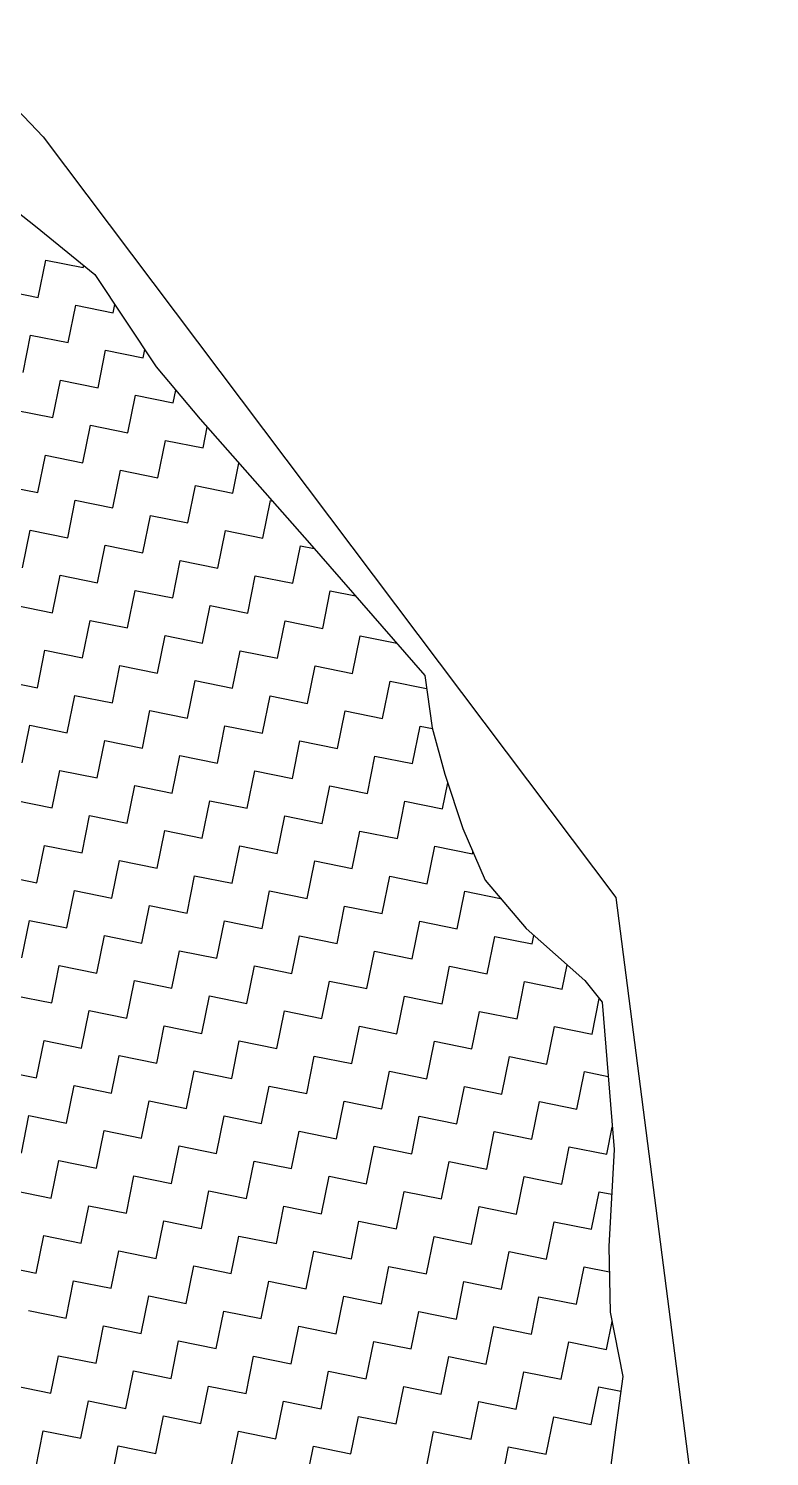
# Model space of a CAD drawing. Header units: metres. Extents: x 278801 to 279668, y 2074665 to 2075564.
# Drawn here: x 279546.2 to 279576.4, y 2075404 to 2075462.4 of the extents above; entities that cross this region are included whole.
import ezdxf

# ---------------------------------------------------------------- set-up
doc = ezdxf.new("R2010")
doc.units = ezdxf.units.M
doc.layers.add('POLY_HATCH', color=12, linetype='Continuous')
doc.layers.add('V_BOUND_LINE', color=7, linetype='Continuous')

msp = doc.modelspace()

# ---------------------------------------------------------------- linework, layer by layer
at = {"layer": 'POLY_HATCH'}
for p, q in [((279543.873, 2075456.313), (279546.44, 2075454.309)), ((279546.44, 2075454.309), (279548.863, 2075452.334)), ((279548.863, 2075452.334), (279551.369, 2075448.56)), ((279551.369, 2075448.56), (279553.164, 2075446.415)), ((279553.164, 2075446.415), (279557.638, 2075441.353)), ((279557.638, 2075441.353), (279562.339, 2075435.947)), ((279562.339, 2075435.947), (279562.649, 2075433.806)), ((279562.649, 2075433.806), (279563.159, 2075431.92)), ((279563.159, 2075431.92), (279563.897, 2075429.692)), ((279563.897, 2075429.692), (279564.807, 2075427.578)), ((279564.807, 2075427.578), (279566.488, 2075425.604)), ((279566.488, 2075425.604), (279568.882, 2075423.486)), ((279568.882, 2075423.486), (279569.595, 2075422.6)), ((279569.595, 2075422.6), (279570.075, 2075416.576)), ((279570.075, 2075416.576), (279569.867, 2075412.609)), ((279569.867, 2075412.609), (279569.919, 2075409.925)), ((279569.919, 2075409.925), (279570.428, 2075407.298)), ((279570.428, 2075407.298), (279570.138, 2075405.129)), ((279570.138, 2075405.129), (279569.848, 2075402.96))]:
    msp.add_line(p, q, dxfattribs=at)
at = {"layer": 'POLY_HATCH', "linetype": 'Continuous'}
for p, q in [((279546.55, 2075451.389), (279546.86, 2075452.921)), ((279546.86, 2075452.921), (279548.393, 2075452.611)), ((279548.393, 2075452.611), (279548.411, 2075452.703)), ((279545.018, 2075451.699), (279546.55, 2075451.389)), ((279547.773, 2075449.546), (279548.083, 2075451.079)), ((279548.083, 2075451.079), (279549.615, 2075450.769)), ((279549.615, 2075450.769), (279549.682, 2075451.101)), ((279545.93, 2075448.324), (279546.24, 2075449.856)), ((279546.24, 2075449.856), (279547.773, 2075449.546)), ((279548.995, 2075447.704), (279549.305, 2075449.236)), ((279549.305, 2075449.236), (279550.838, 2075448.926)), ((279550.838, 2075448.926), (279550.905, 2075449.259)), ((279547.153, 2075446.481), (279547.463, 2075448.014)), ((279547.463, 2075448.014), (279548.995, 2075447.704)), ((279550.218, 2075445.861), (279550.528, 2075447.394)), ((279550.528, 2075447.394), (279552.06, 2075447.084)), ((279552.06, 2075447.084), (279552.166, 2075447.608)), ((279545.62, 2075446.791), (279547.153, 2075446.481)), ((279548.376, 2075444.639), (279548.685, 2075446.171)), ((279548.685, 2075446.171), (279550.218, 2075445.861)), ((279551.441, 2075444.019), (279551.75, 2075445.552)), ((279551.75, 2075445.552), (279553.283, 2075445.242)), ((279553.283, 2075445.242), (279553.454, 2075446.087)), ((279546.533, 2075443.416), (279546.843, 2075444.949)), ((279546.843, 2075444.949), (279548.376, 2075444.639)), ((279554.506, 2075443.399), (279554.752, 2075444.618)), ((279549.598, 2075442.796), (279549.908, 2075444.329)), ((279549.908, 2075444.329), (279551.441, 2075444.019)), ((279545.001, 2075443.726), (279546.533, 2075443.416)), ((279552.663, 2075442.177), (279552.973, 2075443.709)), ((279552.973, 2075443.709), (279554.506, 2075443.399)), ((279547.756, 2075441.574), (279548.066, 2075443.106)), ((279548.066, 2075443.106), (279549.598, 2075442.796)), ((279555.728, 2075441.557), (279556.038, 2075443.089)), ((279556.038, 2075443.089), (279556.117, 2075443.073)), ((279550.821, 2075440.954), (279551.131, 2075442.487)), ((279551.131, 2075442.487), (279552.663, 2075442.177)), ((279545.913, 2075440.351), (279546.223, 2075441.884)), ((279546.223, 2075441.884), (279547.756, 2075441.574)), ((279553.886, 2075440.334), (279554.196, 2075441.867)), ((279554.196, 2075441.867), (279555.728, 2075441.557)), ((279548.978, 2075439.731), (279549.288, 2075441.264)), ((279549.288, 2075441.264), (279550.821, 2075440.954)), ((279556.951, 2075439.714), (279557.261, 2075441.247)), ((279557.261, 2075441.247), (279557.83, 2075441.132)), ((279552.043, 2075439.112), (279552.353, 2075440.644)), ((279552.353, 2075440.644), (279553.886, 2075440.334)), ((279547.136, 2075438.509), (279547.446, 2075440.041)), ((279547.446, 2075440.041), (279548.978, 2075439.731)), ((279555.108, 2075438.492), (279555.418, 2075440.024)), ((279555.418, 2075440.024), (279556.951, 2075439.714)), ((279550.201, 2075437.889), (279550.511, 2075439.422)), ((279550.511, 2075439.422), (279552.043, 2075439.112)), ((279558.173, 2075437.872), (279558.483, 2075439.405)), ((279558.483, 2075439.405), (279559.513, 2075439.196)), ((279545.604, 2075438.819), (279547.136, 2075438.509)), ((279553.266, 2075437.269), (279553.576, 2075438.802)), ((279553.576, 2075438.802), (279555.108, 2075438.492)), ((279548.359, 2075436.666), (279548.669, 2075438.199)), ((279548.669, 2075438.199), (279550.201, 2075437.889)), ((279556.331, 2075436.649), (279556.641, 2075438.182)), ((279556.641, 2075438.182), (279558.173, 2075437.872)), ((279551.424, 2075436.047), (279551.734, 2075437.579)), ((279551.734, 2075437.579), (279553.266, 2075437.269)), ((279559.396, 2075436.03), (279559.706, 2075437.562)), ((279559.706, 2075437.562), (279561.196, 2075437.261)), ((279546.516, 2075435.444), (279546.826, 2075436.976)), ((279546.826, 2075436.976), (279548.359, 2075436.666)), ((279554.489, 2075435.427), (279554.799, 2075436.959)), ((279554.799, 2075436.959), (279556.331, 2075436.649)), ((279549.581, 2075434.824), (279549.891, 2075436.356)), ((279549.891, 2075436.356), (279551.424, 2075436.047)), ((279557.554, 2075434.807), (279557.864, 2075436.34)), ((279557.864, 2075436.34), (279559.396, 2075436.03)), ((279544.984, 2075435.754), (279546.516, 2075435.444)), ((279552.646, 2075434.204), (279552.956, 2075435.737)), ((279552.956, 2075435.737), (279554.489, 2075435.427)), ((279560.619, 2075434.187), (279560.929, 2075435.72)), ((279560.929, 2075435.72), (279562.415, 2075435.419)), ((279547.739, 2075433.601), (279548.049, 2075435.134)), ((279548.049, 2075435.134), (279549.581, 2075434.824)), ((279555.711, 2075433.584), (279556.021, 2075435.117)), ((279556.021, 2075435.117), (279557.554, 2075434.807)), ((279550.804, 2075432.982), (279551.114, 2075434.514)), ((279551.114, 2075434.514), (279552.646, 2075434.204)), ((279558.776, 2075432.965), (279559.086, 2075434.497)), ((279559.086, 2075434.497), (279560.619, 2075434.187)), ((279545.896, 2075432.379), (279546.206, 2075433.911)), ((279546.206, 2075433.911), (279547.739, 2075433.601)), ((279553.869, 2075432.362), (279554.179, 2075433.894)), ((279554.179, 2075433.894), (279555.711, 2075433.584)), ((279561.841, 2075432.345), (279562.151, 2075433.877)), ((279562.151, 2075433.877), (279562.653, 2075433.776)), ((279548.962, 2075431.759), (279549.271, 2075433.291)), ((279549.271, 2075433.291), (279550.804, 2075432.982)), ((279556.934, 2075431.742), (279557.244, 2075433.275)), ((279557.244, 2075433.275), (279558.776, 2075432.965)), ((279552.027, 2075431.139), (279552.336, 2075432.672)), ((279552.336, 2075432.672), (279553.869, 2075432.362)), ((279559.999, 2075431.122), (279560.309, 2075432.655)), ((279560.309, 2075432.655), (279561.841, 2075432.345)), ((279547.119, 2075430.536), (279547.429, 2075432.069)), ((279547.429, 2075432.069), (279548.962, 2075431.759)), ((279555.092, 2075430.519), (279555.401, 2075432.052)), ((279555.401, 2075432.052), (279556.934, 2075431.742)), ((279563.064, 2075430.502), (279563.278, 2075431.561)), ((279550.184, 2075429.917), (279550.494, 2075431.449)), ((279550.494, 2075431.449), (279552.027, 2075431.139)), ((279558.157, 2075429.9), (279558.466, 2075431.432)), ((279558.466, 2075431.432), (279559.999, 2075431.122)), ((279545.587, 2075430.846), (279547.119, 2075430.536)), ((279553.249, 2075429.297), (279553.559, 2075430.829)), ((279553.559, 2075430.829), (279555.092, 2075430.519)), ((279561.222, 2075429.28), (279561.531, 2075430.812)), ((279561.531, 2075430.812), (279563.064, 2075430.502)), ((279548.342, 2075428.694), (279548.652, 2075430.226)), ((279548.652, 2075430.226), (279550.184, 2075429.917)), ((279556.314, 2075428.677), (279556.624, 2075430.21)), ((279556.624, 2075430.21), (279558.157, 2075429.9)), ((279551.407, 2075428.074), (279551.717, 2075429.607)), ((279551.717, 2075429.607), (279553.249, 2075429.297)), ((279559.379, 2075428.057), (279559.689, 2075429.59)), ((279559.689, 2075429.59), (279561.222, 2075429.28)), ((279546.499, 2075427.471), (279546.809, 2075429.004)), ((279546.809, 2075429.004), (279548.342, 2075428.694)), ((279554.472, 2075427.454), (279554.782, 2075428.987)), ((279554.782, 2075428.987), (279556.314, 2075428.677)), ((279562.444, 2075427.437), (279562.754, 2075428.97)), ((279562.754, 2075428.97), (279564.287, 2075428.66)), ((279564.287, 2075428.66), (279564.304, 2075428.746)), ((279549.564, 2075426.852), (279549.874, 2075428.384)), ((279549.874, 2075428.384), (279551.407, 2075428.074)), ((279557.537, 2075426.835), (279557.847, 2075428.367)), ((279557.847, 2075428.367), (279559.379, 2075428.057)), ((279544.967, 2075427.781), (279546.499, 2075427.471)), ((279552.629, 2075426.232), (279552.939, 2075427.764)), ((279552.939, 2075427.764), (279554.472, 2075427.454)), ((279560.602, 2075426.215), (279560.912, 2075427.747)), ((279560.912, 2075427.747), (279562.444, 2075427.437)), ((279547.722, 2075425.629), (279548.032, 2075427.161)), ((279548.032, 2075427.161), (279549.564, 2075426.852)), ((279555.694, 2075425.612), (279556.004, 2075427.145)), ((279556.004, 2075427.145), (279557.537, 2075426.835)), ((279563.667, 2075425.595), (279563.977, 2075427.128)), ((279563.977, 2075427.128), (279565.443, 2075426.831)), ((279550.787, 2075425.009), (279551.097, 2075426.542)), ((279551.097, 2075426.542), (279552.629, 2075426.232)), ((279558.759, 2075424.992), (279559.069, 2075426.525)), ((279559.069, 2075426.525), (279560.602, 2075426.215)), ((279545.88, 2075424.406), (279546.189, 2075425.939)), ((279546.189, 2075425.939), (279547.722, 2075425.629)), ((279553.852, 2075424.389), (279554.162, 2075425.922)), ((279554.162, 2075425.922), (279555.694, 2075425.612)), ((279561.824, 2075424.372), (279562.134, 2075425.905)), ((279562.134, 2075425.905), (279563.667, 2075425.595)), ((279548.945, 2075423.787), (279549.254, 2075425.319)), ((279549.254, 2075425.319), (279550.787, 2075425.009)), ((279556.917, 2075423.77), (279557.227, 2075425.302)), ((279557.227, 2075425.302), (279558.759, 2075424.992)), ((279564.889, 2075423.753), (279565.199, 2075425.285)), ((279565.199, 2075425.285), (279566.732, 2075424.975)), ((279566.732, 2075424.975), (279566.803, 2075425.326)), ((279552.01, 2075423.167), (279552.319, 2075424.699)), ((279552.319, 2075424.699), (279553.852, 2075424.389)), ((279559.982, 2075423.15), (279560.292, 2075424.682)), ((279560.292, 2075424.682), (279561.824, 2075424.372)), ((279547.102, 2075422.564), (279547.412, 2075424.096)), ((279547.412, 2075424.096), (279548.945, 2075423.787)), ((279555.075, 2075422.547), (279555.385, 2075424.079)), ((279555.385, 2075424.079), (279556.917, 2075423.77)), ((279563.047, 2075422.53), (279563.357, 2075424.063)), ((279563.357, 2075424.063), (279564.889, 2075423.753)), ((279567.954, 2075423.133), (279568.156, 2075424.129)), ((279550.167, 2075421.944), (279550.477, 2075423.477)), ((279550.477, 2075423.477), (279552.01, 2075423.167)), ((279558.14, 2075421.927), (279558.45, 2075423.46)), ((279558.45, 2075423.46), (279559.982, 2075423.15)), ((279566.112, 2075421.91), (279566.422, 2075423.443)), ((279566.422, 2075423.443), (279567.954, 2075423.133)), ((279545.57, 2075422.874), (279547.102, 2075422.564)), ((279553.232, 2075421.324), (279553.542, 2075422.857)), ((279553.542, 2075422.857), (279555.075, 2075422.547)), ((279561.205, 2075421.307), (279561.515, 2075422.84)), ((279561.515, 2075422.84), (279563.047, 2075422.53)), ((279548.325, 2075420.721), (279548.635, 2075422.254)), ((279548.635, 2075422.254), (279550.167, 2075421.944)), ((279556.297, 2075420.705), (279556.607, 2075422.237)), ((279556.607, 2075422.237), (279558.14, 2075421.927)), ((279564.27, 2075420.688), (279564.58, 2075422.22)), ((279564.58, 2075422.22), (279566.112, 2075421.91)), ((279569.177, 2075421.29), (279569.473, 2075422.752)), ((279551.39, 2075420.102), (279551.7, 2075421.634)), ((279551.7, 2075421.634), (279553.232, 2075421.324)), ((279559.362, 2075420.085), (279559.672, 2075421.617)), ((279559.672, 2075421.617), (279561.205, 2075421.307)), ((279567.335, 2075420.068), (279567.645, 2075421.6)), ((279567.645, 2075421.6), (279569.177, 2075421.29)), ((279546.482, 2075419.499), (279546.792, 2075421.031)), ((279546.792, 2075421.031), (279548.325, 2075420.721)), ((279554.455, 2075419.482), (279554.765, 2075421.014)), ((279554.765, 2075421.014), (279556.297, 2075420.705)), ((279562.427, 2075419.465), (279562.737, 2075420.998)), ((279562.737, 2075420.998), (279564.27, 2075420.688)), ((279549.547, 2075418.879), (279549.857, 2075420.412)), ((279549.857, 2075420.412), (279551.39, 2075420.102)), ((279557.52, 2075418.862), (279557.83, 2075420.395)), ((279557.83, 2075420.395), (279559.362, 2075420.085)), ((279565.492, 2075418.845), (279565.802, 2075420.378)), ((279565.802, 2075420.378), (279567.335, 2075420.068)), ((279544.95, 2075419.809), (279546.482, 2075419.499)), ((279552.612, 2075418.259), (279552.922, 2075419.792)), ((279552.922, 2075419.792), (279554.455, 2075419.482)), ((279560.585, 2075418.242), (279560.895, 2075419.775)), ((279560.895, 2075419.775), (279562.427, 2075419.465)), ((279568.557, 2075418.225), (279568.867, 2075419.758)), ((279568.867, 2075419.758), (279569.837, 2075419.562)), ((279547.705, 2075417.656), (279548.015, 2075419.189)), ((279548.015, 2075419.189), (279549.547, 2075418.879)), ((279555.677, 2075417.64), (279555.987, 2075419.172)), ((279555.987, 2075419.172), (279557.52, 2075418.862)), ((279563.65, 2075417.623), (279563.96, 2075419.155)), ((279563.96, 2075419.155), (279565.492, 2075418.845)), ((279550.77, 2075417.037), (279551.08, 2075418.569)), ((279551.08, 2075418.569), (279552.612, 2075418.259)), ((279558.742, 2075417.02), (279559.052, 2075418.552)), ((279559.052, 2075418.552), (279560.585, 2075418.242)), ((279566.715, 2075417.003), (279567.025, 2075418.535)), ((279567.025, 2075418.535), (279568.557, 2075418.225)), ((279545.863, 2075416.434), (279546.173, 2075417.966)), ((279546.173, 2075417.966), (279547.705, 2075417.656)), ((279553.835, 2075416.417), (279554.145, 2075417.949)), ((279554.145, 2075417.949), (279555.677, 2075417.64)), ((279561.808, 2075416.4), (279562.117, 2075417.933)), ((279562.117, 2075417.933), (279563.65, 2075417.623)), ((279548.928, 2075415.814), (279549.238, 2075417.347)), ((279549.238, 2075417.347), (279550.77, 2075417.037)), ((279556.9, 2075415.797), (279557.21, 2075417.33)), ((279557.21, 2075417.33), (279558.742, 2075417.02)), ((279564.873, 2075415.78), (279565.182, 2075417.313)), ((279565.182, 2075417.313), (279566.715, 2075417.003)), ((279569.78, 2075416.383), (279570.003, 2075417.485)), ((279551.993, 2075415.194), (279552.303, 2075416.727)), ((279552.303, 2075416.727), (279553.835, 2075416.417)), ((279559.965, 2075415.177), (279560.275, 2075416.71)), ((279560.275, 2075416.71), (279561.808, 2075416.4)), ((279567.938, 2075415.16), (279568.247, 2075416.693)), ((279568.247, 2075416.693), (279569.78, 2075416.383)), ((279547.085, 2075414.591), (279547.395, 2075416.124)), ((279547.395, 2075416.124), (279548.928, 2075415.814)), ((279555.058, 2075414.575), (279555.368, 2075416.107)), ((279555.368, 2075416.107), (279556.9, 2075415.797)), ((279563.03, 2075414.558), (279563.34, 2075416.09)), ((279563.34, 2075416.09), (279564.873, 2075415.78)), ((279550.15, 2075413.972), (279550.46, 2075415.504)), ((279550.46, 2075415.504), (279551.993, 2075415.194)), ((279558.123, 2075413.955), (279558.433, 2075415.487)), ((279558.433, 2075415.487), (279559.965, 2075415.177)), ((279566.095, 2075413.938), (279566.405, 2075415.47)), ((279566.405, 2075415.47), (279567.938, 2075415.16)), ((279545.553, 2075414.901), (279547.085, 2075414.591)), ((279553.215, 2075413.352), (279553.525, 2075414.884)), ((279553.525, 2075414.884), (279555.058, 2075414.575)), ((279561.188, 2075413.335), (279561.498, 2075414.867)), ((279561.498, 2075414.867), (279563.03, 2075414.558)), ((279569.16, 2075413.318), (279569.47, 2075414.851)), ((279569.47, 2075414.851), (279569.98, 2075414.748)), ((279548.308, 2075412.749), (279548.618, 2075414.282)), ((279548.618, 2075414.282), (279550.15, 2075413.972)), ((279556.28, 2075412.732), (279556.59, 2075414.265)), ((279556.59, 2075414.265), (279558.123, 2075413.955)), ((279564.253, 2075412.715), (279564.563, 2075414.248)), ((279564.563, 2075414.248), (279566.095, 2075413.938)), ((279551.373, 2075412.129), (279551.683, 2075413.662)), ((279551.683, 2075413.662), (279553.215, 2075413.352)), ((279559.345, 2075412.112), (279559.655, 2075413.645)), ((279559.655, 2075413.645), (279561.188, 2075413.335)), ((279567.318, 2075412.095), (279567.628, 2075413.628)), ((279567.628, 2075413.628), (279569.16, 2075413.318)), ((279546.465, 2075411.526), (279546.775, 2075413.059)), ((279546.775, 2075413.059), (279548.308, 2075412.749)), ((279554.438, 2075411.509), (279554.748, 2075413.042)), ((279554.748, 2075413.042), (279556.28, 2075412.732)), ((279562.41, 2075411.493), (279562.72, 2075413.025)), ((279562.72, 2075413.025), (279564.253, 2075412.715)), ((279549.53, 2075410.907), (279549.84, 2075412.439)), ((279549.84, 2075412.439), (279551.373, 2075412.129)), ((279557.503, 2075410.89), (279557.813, 2075412.422)), ((279557.813, 2075412.422), (279559.345, 2075412.112)), ((279565.475, 2075410.873), (279565.785, 2075412.405)), ((279565.785, 2075412.405), (279567.318, 2075412.095)), ((279544.933, 2075411.836), (279546.465, 2075411.526)), ((279552.596, 2075410.287), (279552.905, 2075411.819)), ((279552.905, 2075411.819), (279554.438, 2075411.509)), ((279560.568, 2075410.27), (279560.878, 2075411.802)), ((279560.878, 2075411.802), (279562.41, 2075411.493)), ((279568.54, 2075410.253), (279568.85, 2075411.786)), ((279568.85, 2075411.786), (279569.887, 2075411.576)), ((279547.688, 2075409.684), (279547.998, 2075411.217)), ((279547.998, 2075411.217), (279549.53, 2075410.907)), ((279555.661, 2075409.667), (279555.97, 2075411.2)), ((279555.97, 2075411.2), (279557.503, 2075410.89)), ((279563.633, 2075409.65), (279563.943, 2075411.183)), ((279563.943, 2075411.183), (279565.475, 2075410.873)), ((279550.753, 2075409.064), (279551.063, 2075410.597)), ((279551.063, 2075410.597), (279552.596, 2075410.287)), ((279558.726, 2075409.047), (279559.035, 2075410.58)), ((279559.035, 2075410.58), (279560.568, 2075410.27)), ((279566.698, 2075409.03), (279567.008, 2075410.563)), ((279567.008, 2075410.563), (279568.54, 2075410.253)), ((279546.156, 2075409.994), (279547.688, 2075409.684)), ((279553.818, 2075408.444), (279554.128, 2075409.977)), ((279554.128, 2075409.977), (279555.661, 2075409.667)), ((279561.791, 2075408.428), (279562.1, 2075409.96)), ((279562.1, 2075409.96), (279563.633, 2075409.65)), ((279548.911, 2075407.842), (279549.221, 2075409.374)), ((279549.221, 2075409.374), (279550.753, 2075409.064)), ((279556.883, 2075407.825), (279557.193, 2075409.357)), ((279557.193, 2075409.357), (279558.726, 2075409.047)), ((279569.763, 2075408.411), (279569.993, 2075409.546)), ((279564.856, 2075407.808), (279565.166, 2075409.34)), ((279565.166, 2075409.34), (279566.698, 2075409.03)), ((279551.976, 2075407.222), (279552.286, 2075408.754)), ((279552.286, 2075408.754), (279553.818, 2075408.444)), ((279559.948, 2075407.205), (279560.258, 2075408.737)), ((279560.258, 2075408.737), (279561.791, 2075408.428)), ((279567.921, 2075407.188), (279568.231, 2075408.721)), ((279568.231, 2075408.721), (279569.763, 2075408.411)), ((279547.068, 2075406.619), (279547.378, 2075408.152)), ((279547.378, 2075408.152), (279548.911, 2075407.842)), ((279555.041, 2075406.602), (279555.351, 2075408.135)), ((279555.351, 2075408.135), (279556.883, 2075407.825)), ((279563.013, 2075406.585), (279563.323, 2075408.118)), ((279563.323, 2075408.118), (279564.856, 2075407.808)), ((279550.133, 2075405.999), (279550.443, 2075407.532)), ((279550.443, 2075407.532), (279551.976, 2075407.222)), ((279558.106, 2075405.982), (279558.416, 2075407.515)), ((279558.416, 2075407.515), (279559.948, 2075407.205)), ((279566.078, 2075405.965), (279566.388, 2075407.498)), ((279566.388, 2075407.498), (279567.921, 2075407.188)), ((279545.536, 2075406.929), (279547.068, 2075406.619)), ((279553.198, 2075405.379), (279553.508, 2075406.912)), ((279553.508, 2075406.912), (279555.041, 2075406.602)), ((279561.171, 2075405.363), (279561.481, 2075406.895)), ((279561.481, 2075406.895), (279563.013, 2075406.585)), ((279569.143, 2075405.346), (279569.453, 2075406.878)), ((279569.453, 2075406.878), (279570.348, 2075406.697)), ((279548.291, 2075404.777), (279548.601, 2075406.309)), ((279548.601, 2075406.309), (279550.133, 2075405.999)), ((279556.263, 2075404.76), (279556.573, 2075406.292)), ((279556.573, 2075406.292), (279558.106, 2075405.982)), ((279564.236, 2075404.743), (279564.546, 2075406.275)), ((279564.546, 2075406.275), (279566.078, 2075405.965)), ((279551.356, 2075404.157), (279551.666, 2075405.689)), ((279551.666, 2075405.689), (279553.198, 2075405.379)), ((279559.328, 2075404.14), (279559.638, 2075405.672)), ((279559.638, 2075405.672), (279561.171, 2075405.363)), ((279567.301, 2075404.123), (279567.611, 2075405.655)), ((279567.611, 2075405.655), (279569.143, 2075405.346)), ((279546.449, 2075403.554), (279546.758, 2075405.086)), ((279546.758, 2075405.086), (279548.291, 2075404.777)), ((279554.421, 2075403.537), (279554.731, 2075405.07)), ((279554.731, 2075405.07), (279556.263, 2075404.76)), ((279562.393, 2075403.52), (279562.703, 2075405.053)), ((279562.703, 2075405.053), (279564.236, 2075404.743)), ((279549.514, 2075402.934), (279549.823, 2075404.467)), ((279549.823, 2075404.467), (279551.356, 2075404.157)), ((279557.486, 2075402.917), (279557.796, 2075404.45)), ((279557.796, 2075404.45), (279559.328, 2075404.14)), ((279565.458, 2075402.9), (279565.768, 2075404.433)), ((279565.768, 2075404.433), (279567.301, 2075404.123))]:
    msp.add_line(p, q, dxfattribs=at)
at = {"layer": 'V_BOUND_LINE', "ltscale": 10}
for p, q in [((279542.506, 2075462.379), (279546.756, 2075457.961)), ((279546.756, 2075457.961), (279570.144, 2075426.868)), ((279570.144, 2075426.868), (279576.424, 2075378.072))]:
    msp.add_line(p, q, dxfattribs=at)

doc.saveas('drawing.dxf')
